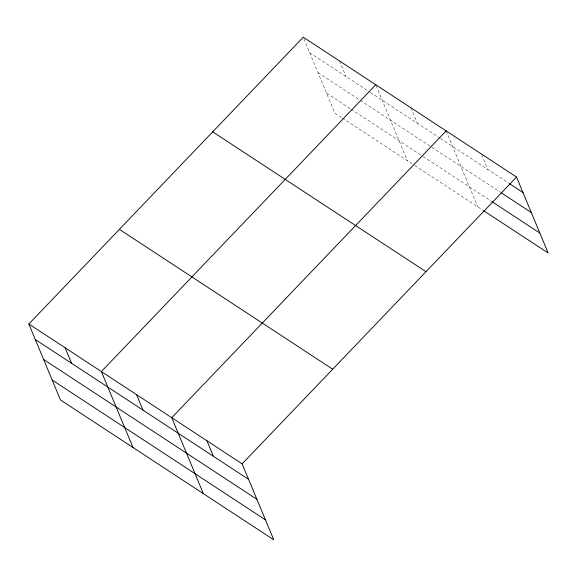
<?xml version="1.0" encoding="UTF-8"?>
<svg xmlns="http://www.w3.org/2000/svg" width="577" height="577" viewBox="0 0 577 577"><rect width="100%" height="100%" fill="white"/><g stroke="black" fill="none" stroke-linecap="round" stroke-linejoin="round"><path stroke-width="0.43" stroke-dasharray="2.88 2.16" d="M309.705 52.716L369.648 92.017M370.384 92.5L439.883 138.069M440.633 138.559L508.77 183.241M318.006 72.659L359.449 99.828M360.185 100.311L500.598 192.379M326.56 93.2L350.239 108.728M350.982 109.212L422.292 155.97M423.042 156.461L491.178 201.142M341.519 117.506L334.862 113.142L303.25 37.195M342.262 117.996L414.12 165.109M414.87 165.599L483.007 210.28M481.687 154.795L487.803 169.494M446.151 130.9L477.763 206.847M410.961 107.82L417.416 123.341M376.103 85.562L407.376 160.695M339.507 60.974L345.969 76.489"/><path stroke-width="0.87" d="M28.85 324.007L242.138 463.858L273.75 539.805L60.462 399.948L28.85 324.007L303.25 37.195L516.538 177.052L548.15 252.993L483.757 210.771M375.764 84.747L101.372 371.552L132.984 447.5M446.151 130.9L171.751 417.705L203.364 493.652M242.138 463.858L516.538 177.052M509.52 183.731L523 192.567M501.348 192.869L531.294 212.509M491.929 201.633L539.848 233.058M212.697 131.845L425.985 271.695M119.403 229.357L332.691 369.215M35.312 339.521L248.6 479.379M43.607 359.464L256.902 499.314M52.161 380.005L265.449 519.863M206.948 440.785L213.403 456.299M136.561 394.632L143.024 410.146M65.107 347.78L71.57 363.294"/></g></svg>
